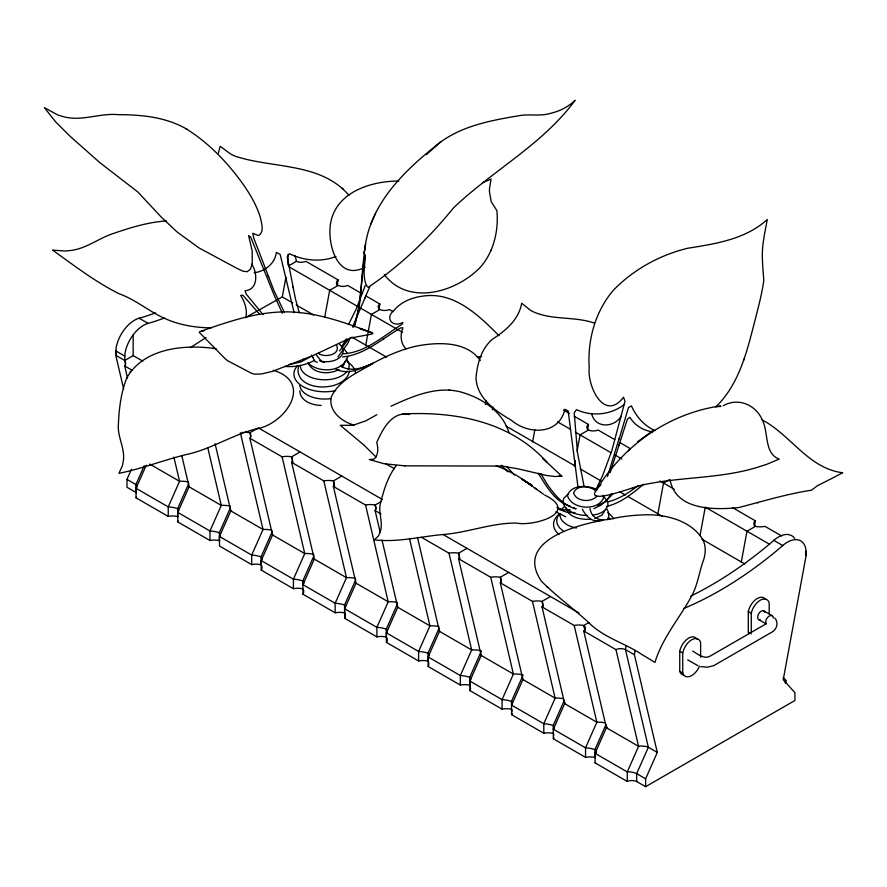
<?xml version="1.0" encoding="UTF-8"?>
<svg xmlns="http://www.w3.org/2000/svg" width="887" height="887" viewBox="0 0 887 887"><rect width="100%" height="100%" fill="white"/><g stroke="black" fill="none" stroke-linecap="round" stroke-linejoin="round"><path stroke-width="1.33" d="M607.373 727.129A8.471 3.914 8.4 0 1 606.398 727.739L595.066 753.329L595.066 762.864L627.264 781.447A7.484 4.324 0 0 1 636.644 781.536L645.614 786.68L794.907 700.486L794.907 692.625L783.232 679.719L806.106 555.617L805.817 548.809A26.688 15.412 -60 0 0 782.733 545.516L773.786 540.36L769.129 544.407A374.325 216.118 -60 0 1 690.696 596.142M282.399 313.255L274.327 295.604L250.711 237.106L248.604 235.62L252.152 250.744L252.285 263.55L250.422 269.16L247.151 271.744L242.761 271.112L236.596 268.173L198.954 247.894L177.156 232.039L161.545 217.37L137.685 191.847L99.898 162.687L70.095 136.288L55.548 121.774L44.35 107.626L57.367 114.778A94.199 64.086 -17 0 0 61.968 116.264C80.817 122.229 99.399 112.749 118.414 114.678C141.399 114.689 165.348 117.029 185.716 128.548C209.21 143.062 228.635 163.574 244.402 186.104C251.032 195.905 257.075 206.316 260.412 217.736C261.41 223.125 264.326 230.964 259.281 235.155L257.496 235.354L252.795 233.237L253.771 238.137L273.983 290.703L284.339 312.324M353.625 327.048C362.107 302.955 360.898 277.088 364.479 252.108L363.947 253.194L365.145 248.959M211.173 327.88C194.441 327.702 177.577 324.709 162.432 317.402C147.597 310.217 134.891 299.396 119.257 293.808C95.341 281.944 74.209 265.568 52.599 250.123L65.172 251.021A88.378 57.311 -24.6 0 0 69.496 250.6C86.083 249.136 99 237.816 114.456 233.126C131.309 227.283 148.639 222.149 166.523 220.896M360.887 289.583L360.987 288.475M127.551 378.073L124.712 365.976A13.915 8.027 0 0 0 124.712 360.466L125 353.325A26.688 15.412 -60 0 1 131.043 337.936L133.482 334.443A26.688 15.412 -60 0 1 148.096 323.378L152.741 322.048A374.325 216.118 -60 0 0 164.439 318.001M485.355 404.461L485.865 400.414M619.337 437.856L619.159 438.965L628.451 407.599L631.444 405.891C636.123 416.502 644.239 425.915 655.049 430.561M364.967 247.839C370.5 202.513 405.858 169.317 439.863 142.574C462.637 125.677 491.343 120.355 518.684 115.765C529.328 113.636 540.405 116.685 550.971 113.203C559.974 111.141 568.445 106.75 575.098 100.32C542.711 144.492 492.429 170.626 453.39 208.001C428.931 238.248 400.835 265.313 368.56 287.055L367.495 286.945C361.696 277.731 365.156 265.091 365.389 254.824L363.382 265.712L359.346 306.004L354.612 326.649M203.91 330.918L200.052 331.483L199.242 332.315L224.544 358.115L227.416 360.621L250.034 372.518A107.626 36.81 -85.9 0 0 251.742 373.338L254.658 374.192L261.687 373.926L272.752 371.265L313.444 355.354L350.066 338.135L371.021 334.233L372.839 333.645L372.562 332.98C345.187 322.668 317.058 312.257 287.421 311.88C257.585 311.559 229.057 321.427 201.249 331.139M364.014 253.094L365.632 243.958M508.927 432.534C502.253 410.825 480.421 397.01 459.344 391.61C435.772 386.1 412.045 396.522 390.934 406.235M282.21 297.433L285.958 277.077M324.686 317.457L329.687 290.315L338.135 285.437A7.584 4.38 0 0 0 347.671 285.437L361.974 293.697M337.138 285.337L338.135 279.926L305.937 261.343A7.584 4.38 0 0 1 296.402 261.343L289.018 265.612M365.666 345.62L371.42 314.408L379.869 309.53A7.584 4.38 0 0 0 389.404 309.53L392.974 311.592M378.871 309.43L379.869 304.019L365.555 295.759M492.363 409.75L492.862 407.044M532.588 441.992L534.839 429.774M574.321 466.085L575.319 460.652M577.071 451.15L580.076 434.863L588.513 429.995A7.584 4.38 0 0 0 598.049 429.995L614.746 439.63M587.516 429.885L588.513 424.485L574.211 416.225M657.777 514.272L663.531 483.049L669.862 479.39M700.009 535.648L705.265 507.142L769.65 544.319M741.233 562.447L746.987 531.235L755.436 526.357A13.915 8.027 0 0 0 764.971 526.357L781.658 536.003M754.438 526.257L755.436 520.857L732.784 507.774M245.91 317.79C247.473 310.007 244.79 301.935 240.654 295.371L242.96 295.327L259.824 314.508M652.566 431.792C643.297 430.683 634.66 425.305 629.859 417.256L627.342 419.263L610.156 472.66M268.628 277.01L268.14 275.702M376.077 457.093L364.147 445.252L340.298 425.316L351.252 425.294A75.628 51.324 -29.6 0 0 354.966 424.607L366.098 420.737L376.82 414.695M369.779 286.634L352.56 327.059M344.976 361.264L344.178 364.28L342.171 367.085M347.748 356.563C343.125 372.562 318.322 373.405 307.789 362.783M298.42 366.508C293.264 392.342 344.843 393.418 349.411 371.331M604.801 510.624L602.173 515.003L594.8 518.54M218.39 153.107L220.187 146.311L230.675 154.028A97.714 56.724 48.5 0 0 234.689 156.023C272.409 168.741 320.362 162.077 348.935 195.251M619.026 438.91L607.506 476.452M618.816 445.485L619.093 444.598M595.554 490.367L602.539 475.809L611.808 450.784L624.991 401.323L623.55 397.232C604.036 422.611 587.061 385.701 589.234 367.65C587.338 340.131 595.266 311.503 613.305 290.315C633.263 269.637 659.839 254.957 687.813 248.238C715.665 243.814 745.59 239.257 767.299 219.499L764.372 234.833A101.628 45.736 88.3 0 1 763.64 239.856C761.146 253.36 762.864 267.175 763.818 280.514C761.944 293.153 758.84 305.56 755.613 317.901C747.475 349.367 740.08 383.251 715.909 406.845M365.278 285.426L356.097 309.253L348.502 324.564M482.572 182.766L491.032 179.03L489.513 188.643A58.043 8.116 83.3 0 1 489.413 191.537L491.243 201.748L496.864 210.596C498.804 230.609 493.682 252.584 479.922 267.686C455.951 292.244 408.585 306.337 384.282 274.604M364.779 298.409L365.178 297.455M136.166 492.85A13.726 7.928 0 0 0 135.899 492.418L126.974 487.251L126.974 479.379L131.42 469.323M144.248 465.697L135.911 484.546L135.911 492.407M146.288 465.154L136.044 488.316L136.044 497.84L168.231 516.422A13.726 7.928 0 0 1 177.633 516.511A13.726 7.928 0 0 1 177.899 516.944M188.787 483.459L177.644 508.639L177.644 516.5M230.509 507.552L219.366 532.732L219.366 540.593A13.726 7.928 0 0 1 219.621 541.037M215.097 443.722L230.831 510.901L219.499 536.502L219.499 546.026L251.697 564.609A13.726 7.928 0 0 1 261.1 564.697A13.726 7.928 0 0 1 261.244 570.119L293.42 588.702A13.726 7.928 0 0 1 302.822 588.791A13.726 7.928 0 0 1 302.977 594.212L335.153 612.795L335.153 603.271L346.484 577.67L323.822 480.931L291.635 462.349A13.915 8.027 0 0 0 291.635 456.838L300.072 451.96M240.366 432.745L263.018 529.484L251.697 555.085L251.697 564.609M272.242 531.646L261.1 556.825L261.1 564.686M382.341 499.459L258.35 427.867L249.901 432.745A13.915 8.027 0 0 1 249.901 438.256L272.553 534.994L261.233 560.595L261.233 570.119M313.976 555.728L302.833 580.918L302.966 594.212M355.709 579.821L344.566 605.001A14.048 5.344 13.1 0 0 335.153 603.271L302.966 584.688L314.286 559.087L291.635 462.349M341.805 476.053L333.368 480.931A13.915 8.027 0 0 1 333.368 486.442L356.02 583.18L344.688 608.781L344.688 618.306L376.886 636.888A13.726 7.928 0 0 1 386.288 636.977A13.726 7.928 0 0 1 387.187 639.693M397.431 603.914L386.288 629.094L386.288 636.966M382.02 540.094L397.753 607.273L386.422 632.863L386.422 642.399L418.609 660.981A13.726 7.928 0 0 1 428.011 661.07A13.726 7.928 0 0 1 428.887 663.321M439.165 628.007L428.022 653.187L428.022 661.059M417.455 537.311L439.475 631.367L428.155 656.957L428.155 666.492L460.342 685.074L460.342 675.55L471.673 649.949L449.01 553.211L421.591 537.378M481.43 650.892L469.755 677.28L469.755 685.152A13.726 7.928 0 0 1 470.531 686.948M466.994 548.332L458.557 553.211A13.915 8.027 0 0 1 458.557 558.71L490.744 577.304L513.396 674.042L502.075 699.643L502.075 709.168A13.726 7.928 0 0 1 511.477 709.245A13.726 7.928 0 0 1 512.265 711.041M523.164 674.985L511.477 701.373L511.611 714.678L543.798 733.261A13.726 7.928 0 0 1 553.211 733.338A13.726 7.928 0 0 1 553.987 735.135M564.354 700.286L553.211 725.466A14.048 5.344 13.1 0 0 543.809 723.737L511.611 705.143L522.942 679.553A14.392 6.652 8.4 0 0 523.197 679.198M508.728 572.425L500.279 577.304A13.915 8.027 0 0 1 500.279 582.803L532.477 601.397L555.129 698.136L543.798 723.737L543.798 733.261M606.087 724.38L594.944 749.559L594.944 757.431A13.726 7.928 0 0 0 585.531 757.343M645.614 786.68L645.614 778.819L657.289 752.431L634.416 654.739A32.83 18.949 -60 0 1 635.092 650.77M370.666 224.278L375.6 213.279M350.287 337.803L347.482 343.846L337.858 356.984M598.204 520.68L603.204 520.259C575.486 525.137 514.571 541.624 541.392 581.151C555.805 595.776 572.625 607.861 587.804 621.709C602.949 637.498 624.404 642.776 642.199 654.684A77.069 48.275 56 0 0 645.725 656.835L654.928 662.423C662.301 638.097 679.132 618.682 691.206 596.84C697.315 586.13 698.934 573.756 702.737 562.325C705.775 554.663 706.551 545.549 702.06 538.276C690.352 521.002 667.867 514.881 647.976 514.77C637.043 514.881 626.1 515.924 615.378 518.008C605.222 520.558 592.671 522.543 589.944 508.473M600.965 484.668C574.798 510.391 636.678 485.533 642.776 484.934C682.214 476.308 723.382 479.047 762 465.819A101.628 89.753 40.6 0 0 766.667 464.344L779.141 459.122C764.073 453.368 768.63 432.767 762.62 420.704C756.323 405.015 738.527 397.054 723.271 405.714M744.293 358.67L743.805 360.055M346.606 338.867L341.628 346.629M216.195 348.757C185.261 344.045 143.627 347.837 126.763 377.973C121.02 392.52 119.091 408.264 118.426 423.798C116.884 437.125 126.176 449.288 122.949 462.903A89.177 9.358 -85.2 0 1 122.328 465.908L118.902 473.348C143.339 468.447 166.534 458.912 190.849 453.49C213.29 447.569 233.148 434.885 255.556 429.064C284.339 424.984 314.575 382.874 273.329 370.267M612.906 493.804L605.211 501.953L597.683 505.413M611.387 493.771L607.096 499.536L601.264 504.991L593.869 508.65M339.577 350.942L347.815 339.943M597.317 488.482C624.492 444.564 669.264 413.342 720.699 405.88M491.409 249.591L491.054 250.411M396.256 465.653C388.196 476.009 384.16 488.848 380.966 501.41C377.097 511.999 384.514 523.23 379.436 533.885A77.069 7.44 -74.2 0 1 378.461 535.892L374.392 539.806C398.019 542.722 421.369 536.214 444.819 534.373C468.924 532.133 492.008 522.942 516.301 523.053C533.375 526.701 580.952 512.863 544.629 495.024M577.991 487.129L568.157 410.947L564.93 409.24C558.932 435.062 528.508 434.874 511.433 420.305C495.667 411.058 477.273 398.629 476.02 378.527C477.018 364.369 481.186 348.602 492.595 339.078C505.845 330.674 518.828 319.564 521.711 303.221L530.481 310.295A62.655 34.105 42.6 0 0 533.93 312.091C553.144 320.329 574.765 316.215 594.423 323.112M596.884 496.155C591.296 502.829 576.14 501.854 573.59 492.85C576.916 484.49 590.199 485.788 595.953 491.01M559.409 514.393L557.901 516.156L556.648 520.059L557.224 524.062L559.597 527.898L563.6 531.302M621.222 416.114C614.27 427.878 595.144 428.621 591.684 413.785M130.012 372.008L130.522 371.287M426.337 154.704L439.952 142.485M782.733 545.516L778.076 549.563A374.325 216.118 -60 0 1 683.944 608.404M643.618 484.235C632.509 493.438 620.867 503.062 606.542 506.466M405.902 348.824C400.514 343.369 399.926 334.665 402.942 327.857L400.824 327.846C382.086 338.646 365.122 354.722 342.626 356.973M624.37 404.372C611.099 414.994 591.74 416.868 576.461 409.583L574.222 412.832L577.492 452.714L584.101 486.486M439.863 142.574L441.094 141.643M653.431 430.217L637.509 441.826M637.975 485.843C628.65 492.695 618.66 499.525 607.163 501.964M190.383 347.649L206.072 337.515M382.984 339.311L383.583 338.923M568.157 494.07L563.888 498.139L562.957 501.355C564.465 512.198 577.936 515.336 587.194 515.469M547.046 586.917L547.745 587.582M155.491 312.845A374.325 216.118 -60 0 1 143.805 316.892L139.148 318.211A26.688 15.412 -60 0 0 116.064 348.159L115.776 355.31L124.712 360.466L133.161 355.598L142.696 361.098M381.421 501.366L375.09 505.025A13.915 8.027 0 0 0 365.555 505.025L333.368 486.442M550.45 596.519L542.012 601.397A13.915 8.027 0 0 0 532.477 601.397M589.023 622.441L583.746 625.49A13.915 8.027 0 0 0 574.211 625.49L542.012 606.896A13.915 8.027 0 0 0 542.012 601.397L543.265 606.741M766.423 623.628L709.977 656.214C704.522 659.218 698.734 654.972 692.68 651.047M246.431 317.058L282.299 296.934L292.732 302.955M362.772 367.595L373.76 362.994C358.614 372.285 339.122 379.769 331.339 396.888C328.101 411.202 342.06 421.791 354.323 425.206M365.067 267.187C336.982 282.177 326.704 242.561 330.751 222.371C336.628 191.814 371.409 181.003 398.795 181.048M309.796 357.261L300.25 362.107L289.251 364.502M339.1 369.469C329.587 374.613 314.286 374.292 308.554 363.836M314.286 360.466C305.228 365.366 294.806 367.218 284.594 366.442M362.384 367.761C354.135 371.431 344.278 373.582 335.896 369.169M576.617 442.314L576.539 441.327M335.951 256.487C320.972 262.441 303.731 260.656 289.406 253.693L287.233 256.897L295.449 298.919L299.307 312.767M762.044 419.839C790.661 434.796 808.556 468.558 842.65 472.738L833.259 477.705A61.447 38.784 -64.4 0 1 830.299 479.168L817.282 485.821L811.45 490.223C786.736 493.959 762.92 501.288 738.838 507.53C715.099 510.014 676.393 510.635 670.295 480.787M404.472 465.83L502.308 466.074L518.485 468.935L546.736 475.543L555.107 476.507L561.826 476.186L542.5 458.224L546.957 462.293C510.668 421.58 455.652 411.335 403.53 413.941C389.304 415.582 382.097 430.816 376.753 442.358C378.161 447.547 378.616 454.033 374.824 458.357A101.628 14.225 -67.5 0 1 373.671 459.222L369.325 459.577L383.982 463.701L404.827 465.852M632.475 487.817L633.595 487.484M293.287 287.976L293.087 286.922M254.159 272.764C264.781 271.477 275.158 263.55 276.345 252.407L280.181 254.447L294.118 312.679M592.904 515.092C599.113 514.305 606.908 511.378 608.016 504.381L607.407 501.066L603.592 496.443M343.457 353.824C366.209 352.327 383.395 335.796 401.855 324.442L402.886 322.458C392.863 327.968 384.393 318.278 393.895 310.505C400.835 301.99 411.635 297.622 422.301 296.214C453.867 291.003 478.714 315.306 499.026 335.729M477.095 357.006L481.63 356.552M758.429 502.541L757.454 502.829M402.731 413.963L403.53 413.941M715.665 406.623L720.832 406.501M598.026 520.691C590.653 521.7 585.442 515.014 582.338 509.216M590.021 519.316C581.362 519.671 568.634 517.797 566.072 508.018M570.319 509.837L562.014 509.837L557.491 508.384M343.103 188.909L342.293 188.177M403.341 413.93L409.506 414.495M574.942 512.608L567.192 512.387L557.391 508.717M448.955 390.069L449.997 390.147M321.138 405.414C312.302 405.292 300.172 401.168 299.773 390.757M558.987 476.031L561.826 476.186M370.267 332.381L372.562 332.98L359.435 328.423M700.852 666.647L707.36 667.201L713.691 665.671L771.635 632.298C776.79 629.748 778.919 622.463 774.85 618.039M319.531 360.743C328.268 363.67 344.954 360.233 343.081 348.391M324.276 362.428L321.659 361.696L315.96 354.379M523.142 480.022L532.344 485.644L521.467 478.736L532.366 486.264M360.676 328.855L371.864 332.725M496.199 465.819L505.113 469.378L516.256 475.221L532.344 485.644M317.413 362.384L315.051 361.408L311.47 355.099M575.585 508.85C563.19 505.191 554.597 494.857 547.467 484.657L540.915 473.758M570.308 506.3C554.541 501.587 546.481 486.143 538.187 473.203L538.642 473.946M573.856 507.819L576.228 508.839M556.958 507.397L564.298 510.779M340.752 366.165C355.598 374.78 372.584 362.872 385.213 357.04C395.391 352.327 405.991 348.425 416.957 345.985C438.034 342.06 466.617 340.963 480.322 360.521M697.925 665.671L687.658 659.828M597.372 489.779C588.358 485.122 571.505 484.003 567.469 495.467C571.128 509.526 598.193 511.555 603.515 497.884L603.027 495.234M318.333 353.292C324.387 358.27 341.506 354.689 336.439 344.943M555.916 511.799L565.607 516.777M394.46 468.669L385.889 463.923M563.478 410.027L569.432 413.475M619.514 442.38L630.247 448.578A7.584 4.38 0 0 0 628.606 450.84M289.151 266.909L402.421 332.303M557.413 421.791L570.529 429.363M575.297 432.113L611.065 452.758M614.647 454.831L621.798 458.956M659.95 480.987L674.264 489.247M296.214 304.962L313.599 315.007M351.851 337.093L386.621 357.162M506.022 426.093L575.574 466.252M580.209 468.924L601.076 480.976M619.614 491.686L625.413 495.024M627.73 496.365L662.511 516.445M701.916 539.196L744.803 563.955M763.774 610.866L772.222 615.744M765.437 599.435A13.139 7.584 -60 0 0 756.245 599.135A13.139 7.584 -60 0 0 748.306 611.476L751.289 613.194L751.289 632.453M758.718 619.625L765.669 623.639M748.306 611.476L748.306 632.109L751.289 633.828M139.148 318.211L148.096 323.378M696.916 639.161A13.05 7.528 -60 0 0 687.68 638.729A13.05 7.528 -60 0 0 679.752 651.269L682.735 652.987L682.735 673.022A13.172 7.606 -60 0 0 690.341 676.249A13.172 7.606 -60 0 0 699.51 666.115M443.145 534.573L579.067 613.039M679.752 651.269L679.752 671.293L682.735 673.022M124.712 356.064L115.776 350.908L115.776 355.31L123.603 388.761M634.416 654.739L625.468 649.583A7.584 4.38 0 0 0 615.933 649.583L583.746 630.99A7.584 4.38 0 0 0 583.746 625.49L584.999 630.834M124.712 365.976L131.864 370.101M249.901 438.256L282.099 456.838A13.915 8.027 0 0 1 291.635 456.838L292.887 462.194M376.033 509.038L375.09 505.025A13.915 8.027 0 0 1 375.09 510.535L381.055 513.972M657.289 752.431L648.353 747.264A7.24 3.348 8.4 0 0 646.08 746.444L640.913 745.945A8.471 3.914 8.4 0 0 638.585 746.322L606.398 727.739L583.746 630.99M149.748 464.089L179.562 481.308A14.392 6.652 8.4 0 1 188.543 482.04M230.831 510.901L263.018 529.484M272.553 534.994L304.751 553.577A14.392 6.652 8.4 0 1 313.732 554.32M314.286 559.087L346.484 577.67A14.392 6.652 8.4 0 1 355.465 578.413M356.02 583.18L388.207 601.763A14.392 6.652 8.4 0 1 397.188 602.506M397.753 607.273L429.94 625.856A14.392 6.652 8.4 0 1 438.921 626.599M439.475 631.367L471.673 649.949A14.392 6.652 8.4 0 1 480.654 650.692M513.396 674.042L481.209 655.46L458.557 558.71M555.129 698.136L522.942 679.553L500.279 582.803M126.974 479.379L135.911 484.546A14.048 5.344 13.1 0 1 136.033 488.316L168.231 506.898A14.048 5.344 13.1 0 1 177.644 508.628A14.048 5.344 13.1 0 1 177.766 512.409L177.777 521.933L209.964 540.516A13.726 7.928 0 0 1 219.366 540.604M645.614 778.819L636.666 773.652A7.661 2.916 13.1 0 0 627.286 771.934L595.066 753.329M344.699 618.306A13.726 7.928 0 0 0 344.544 612.873L344.566 605.001A14.048 5.344 13.1 0 1 344.677 608.77L376.886 627.364A14.048 5.344 13.1 0 1 386.288 629.094A14.048 5.344 13.1 0 1 386.41 632.863L418.609 651.457A14.048 5.344 13.1 0 1 428.022 653.187A14.048 5.344 13.1 0 1 428.144 656.957L460.342 675.55A14.048 5.344 13.1 0 1 469.755 677.28A14.048 5.344 13.1 0 1 469.877 681.05L469.877 690.585L502.075 709.168M553.211 725.466L553.344 738.771L585.531 757.354L585.531 747.83L596.862 722.229L574.211 625.49M185.716 128.548L187.024 129.358M540.582 492.152L543.587 494.281M536.835 489.469L540.261 491.919M534.551 487.828L536.735 489.402L533.397 487.007M524.04 480.288L532.499 486.364M338.978 343.524L342.57 347.527M343.69 348.403L347.216 353.081M311.537 356.164L313.244 357.672M501.299 465.254L507.819 471.917M506.776 466.606L514.515 475.088M783.221 677.48L785.838 680.362L785.838 683.09M263.151 314.674L246.309 294.229L245.034 290.736C258.35 289.872 257.585 272.409 251.642 264.049M608.659 517.154L609.846 519.061M615.933 649.583L638.585 746.322L627.264 771.912L627.264 781.447M542.012 606.896L564.664 703.646L553.344 729.236L585.531 747.83A14.048 5.344 13.1 0 1 594.944 749.559A7.661 2.916 13.1 0 1 596.463 751.045M501.532 582.648L500.279 577.304A13.915 8.027 0 0 0 490.744 577.304M459.81 558.566L458.557 553.211A13.915 8.027 0 0 0 449.01 553.211M409.484 538.52L429.94 625.856L418.609 651.457L418.609 660.981M375.09 510.535L380.124 532.034M365.555 505.025L388.207 601.763L376.886 627.364L376.886 636.888M334.621 486.287L333.368 480.931A13.915 8.027 0 0 0 323.822 480.931M282.099 456.838L304.751 553.577L293.42 579.178L293.42 588.702M250.844 436.759L249.901 432.745A13.915 8.027 0 0 0 244.324 432.268M207.758 447.613L221.284 505.402L209.964 530.991L209.964 540.516M181.857 455.907L189.097 486.808L177.777 512.409L209.964 530.991A14.048 5.344 13.1 0 1 219.377 532.721A14.048 5.344 13.1 0 1 219.488 536.491L251.697 555.085A14.048 5.344 13.1 0 1 261.1 556.814A14.048 5.344 13.1 0 1 261.221 560.584L293.42 579.178A14.048 5.344 13.1 0 1 302.833 580.907A14.048 5.344 13.1 0 1 302.955 584.677M173.896 457.115L179.562 481.308L168.231 506.898L168.231 516.422M124.712 360.466L125.655 364.479M806.106 551.215L806.106 555.617M769.173 613.871L769.173 602.872A13.139 7.584 -60 0 0 760.226 600.222A13.139 7.584 -60 0 0 751.289 613.194M700.619 657.356L700.619 642.665A13.05 7.528 -60 0 0 691.672 639.793A13.05 7.528 -60 0 0 682.735 652.987M636.666 781.525L636.666 773.652L648.353 747.264L625.468 649.583A32.83 18.949 -60 0 1 626.155 645.603M287.965 254.514L287.965 264.914M133.161 334.909L133.161 355.598M346.196 359.002A24.404 14.092 0 0 1 348.114 369.724M347.005 371.453A24.404 14.092 0 0 1 319.298 379.436A24.404 14.092 0 0 1 300.327 365.311M301.336 361.674A24.404 14.092 0 0 1 303.154 359.113M335.718 390.613A30.812 17.795 0 0 1 301.658 385.778A30.812 17.795 0 0 1 297.489 365.677M347.116 361.763A30.812 17.795 0 0 1 355.521 373.327M330.507 398.662A24.958 14.414 0 0 1 299.806 385.501M606.353 508.606A24.404 14.092 0 0 1 607.429 519.383M576.35 528.053A24.404 14.092 0 0 1 560.03 513.717M561.892 509.249A24.404 14.092 0 0 1 564.187 506.821M559.076 534.539A30.812 17.795 0 0 1 558.888 514.382M607.706 512.753A30.812 17.795 0 0 1 613.627 518.795M555.14 698.147A14.392 6.652 8.4 0 1 563.312 698.701M553.222 725.466A14.048 5.344 13.1 0 1 553.333 729.236M553.932 737.441A13.726 7.928 0 0 1 553.355 738.771M512.198 704.333A14.048 5.344 13.1 0 1 511.599 705.143M512.364 703.735A14.048 5.344 13.1 0 0 511.489 701.373A14.048 5.344 13.1 0 0 502.075 699.643L469.877 681.05L481.209 655.46A14.392 6.652 8.4 0 0 481.464 655.105M512.209 713.348A13.726 7.928 0 0 1 511.622 714.678M513.407 674.065A14.392 6.652 8.4 0 1 522.376 674.774M470.576 688.789A13.726 7.928 0 0 1 469.888 690.585M460.342 685.063A13.726 7.928 0 0 1 469.744 685.163M439.73 631.012A14.392 6.652 8.4 0 1 439.442 631.356M428.853 664.707A13.726 7.928 0 0 1 428.166 666.492M588.513 429.995A7.584 4.38 0 0 1 588.513 424.485M387.175 640.148A13.726 7.928 0 0 1 386.433 642.399M335.153 612.795A13.726 7.928 0 0 1 344.555 612.884M314.541 558.743A14.392 6.652 8.4 0 1 314.253 559.076M272.819 534.65A14.392 6.652 8.4 0 1 272.531 534.983M241.918 432.479A13.915 8.027 0 0 1 242.716 432.379M263.029 529.506A14.392 6.652 8.4 0 1 271.999 530.226M231.086 510.557A14.392 6.652 8.4 0 1 230.797 510.89M379.869 309.53A7.584 4.38 0 0 1 379.869 304.019M230.276 506.133A14.392 6.652 8.4 0 0 221.306 505.413L189.097 486.808A14.392 6.652 8.4 0 0 189.352 486.464M178.22 521.057A13.726 7.928 0 0 1 177.788 521.933M338.135 285.437A7.584 4.38 0 0 1 338.135 279.926M596.496 752.387A7.661 2.916 13.1 0 1 596.264 752.675M595.532 753.141A7.661 2.916 13.1 0 1 595.044 753.318M595.587 762.476A7.484 4.324 0 0 1 595.11 762.875M594.9 757.443A7.484 4.324 0 0 1 595.421 757.842M785.139 682.835A14.048 10.145 -17.6 0 1 785.849 680.362M755.436 526.357A7.584 4.38 0 0 1 755.436 520.857M794.685 538.387A26.688 15.412 -60 0 0 790.827 535.238L788.399 534.551A26.688 15.412 -60 0 0 773.786 540.36M766.224 623.761A5.067 3.116 -56.5 0 1 768.541 616.532A5.067 3.116 -56.5 0 1 773.342 618.106M760.325 619.769A5.056 2.916 -60 0 1 758.718 613.782A5.056 2.916 -60 0 1 764.705 612.185M683.101 674.952A13.172 7.606 -60 0 1 679.752 671.293M749.127 633.673A13.383 7.728 -60 0 1 748.306 632.109M294.628 255.345A32.83 18.949 -60 0 1 296.402 261.343M136.487 496.964A13.726 7.928 0 0 1 136.055 497.84M605.045 722.794A14.392 6.652 8.4 0 0 596.873 722.24L564.664 703.646A14.392 6.652 8.4 0 0 565.163 702.947"/></g></svg>
